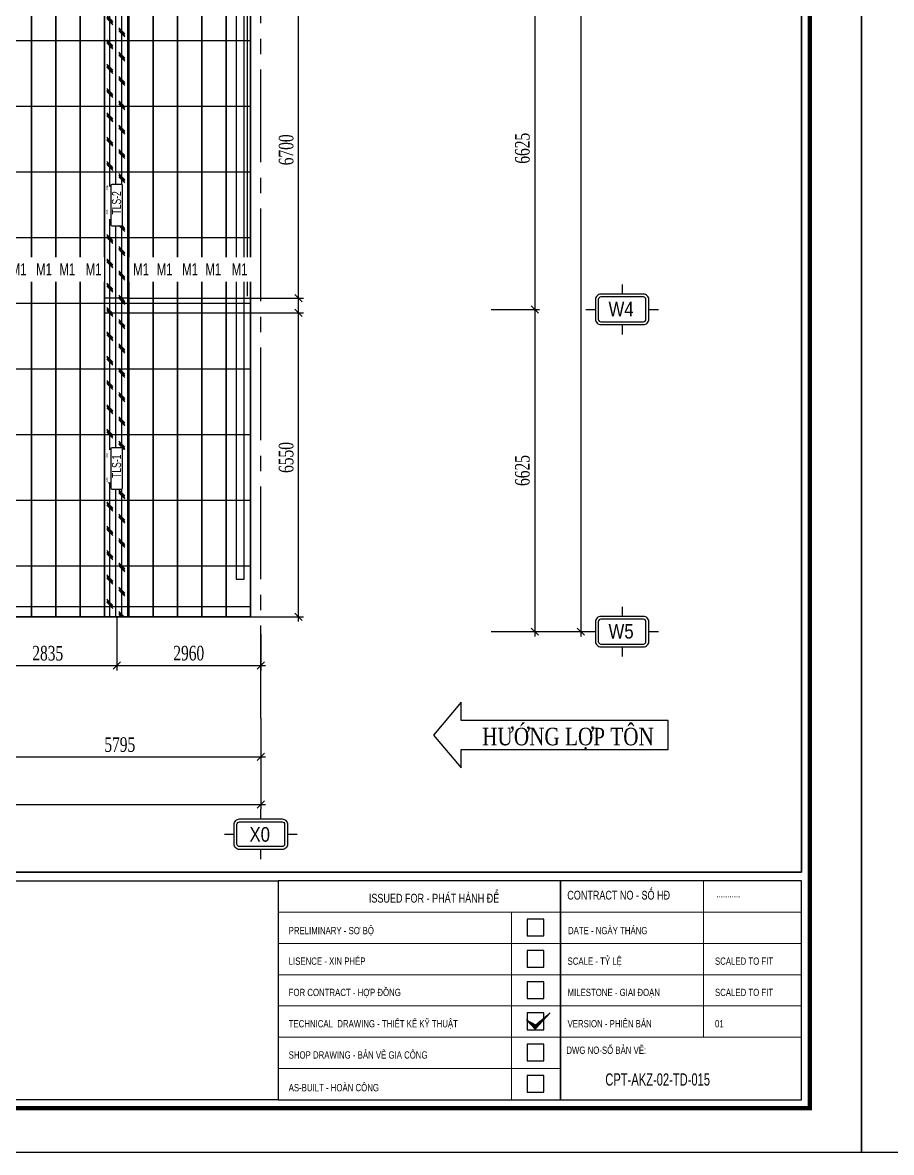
# Model space of a CAD drawing. Header units: inches. Extents: x 315041 to 662841, y -45540 to -35018.
# Drawn here: x 332407.1 to 332585.6, y -36581.1 to -36348.9 of the extents above; entities that cross this region are included whole.
import ezdxf
from ezdxf.enums import TextEntityAlignment as Align

# ---------------------------------------------------------------- set-up
doc = ezdxf.new("R2010")
doc.units = ezdxf.units.IN
doc.header["$MEASUREMENT"] = 0
doc.linetypes.add('CENTER2', pattern=[28.575, 19.05, -3.175, 3.175, -3.175])
for name, color, linetype in [('2', 2, 'Continuous'), ('3', 3, 'Continuous'), ('6', 6, 'Continuous'), ('7', 7, 'Continuous'), ('8', 8, 'Continuous'), ('BAO KHUNG', 31, 'Continuous'), ('CAUTAO', 7, 'Continuous'), ('Fast RSQ_A2 Frame$0$Khung ten', 4, 'Continuous'), ('flashing', 6, 'Continuous'), ('ROOFING', 4, 'Continuous')]:
    doc.layers.add(name, color=color, linetype=linetype)
doc.layers.add('Cover text', color=7, linetype='Continuous', true_color=0x52370f)
for name, color, linetype, lineweight in [('DETAIL$0$S-Dim', 8, 'Continuous', 20), ('DETAIL$0$S-Hatch', 8, 'Continuous', 13), ('S-Hatch', 8, 'Continuous', 9)]:
    doc.layers.add(name, color=color, linetype=linetype, lineweight=lineweight)
doc.styles.add('hx2', font='VHARIALN.TTF')
doc.styles.add('ST1', font='times.ttf', dxfattribs={"width": 0.7})
doc.styles.add('ST1H', font='vnshxh.shx', dxfattribs={"width": 0.7})
doc.styles.get("Standard").update_dxf_attribs({"font": 'VHARIALN.TTF'})
doc.styles.add('style2', font='VHAVANI.TTF')
doc.styles.add('TIEU DE', font='VHARIALN.TTF', dxfattribs={"width": 0.8})
doc.styles.add('vntimeh.shx', font='vntimeh.shx', dxfattribs={"width": 0.8, "bigfont": 'bigfont.shx'})
doc.dimstyles.new('100', dxfattribs={"dimtxt": 3, "dimasz": 1.5, "dimexe": 1, "dimexo": 0, "dimgap": 1, "dimtad": 1, "dimdec": 0, "dimlfac": 100, "dimzin": 0, "dimdsep": 46, "dimtxsty": 'ST1', "dimblk": 'OBLIQUE', "dimcen": 1, "dimdle": 1, "dimclrd": 8, "dimclre": 8, "dimclrt": 3, "dimadec": 0, "dimazin": 0, "dimtfac": 1, "dimtdec": 0, "dimtix": 1, "dimtmove": 1, "dimatfit": 3, "dimfxl": 0, "dimtfill": 1, "dimtolj": 1, "dimtzin": 0, "dimlwd": -1, "dimlwe": -1, "dimarcsym": 1})
pattern_1 = [(270, (0, -72683.0445), (-1.25, -8e-17), []), (135, (0.625, -72683.6695), (2.499999996, 2.499999996), [1.76776696, -1.76776696]), (135, (0.625, -72683.982), (2.499999996, 2.499999996), [1.76776696, -1.76776696]), (135, (0.625, -72684.2945), (2.499999996, 2.499999996), [1.76776696, -1.76776696])]

# ---------------------------------------------------------------- blocks, each defined once
blk = doc.blocks.new('DETAIL$0$MARK')
at = {"layer": 'DETAIL$0$S-Hatch', "linetype": 'Continuous'}
h = blk.add_hatch(dxfattribs=at)
h.set_pattern_fill('ANSI31', color=256, scale=50, style=0)
h.paths.add_polyline_path([(1667849.6, -1156933.2), (1667909.3, -1156997), (1668012, -1156885.1), (1667913.5, -1156966.7)])
at = {"layer": 'DETAIL$0$S-Dim', "linetype": 'Continuous'}
blk.add_lwpolyline([(1667849.6, -1156933.2), (1667909.3, -1156997), (1668012, -1156885.1), (1667913.5, -1156966.7), (1667849.6, -1156933.2)], dxfattribs=at)
blk = doc.blocks.new('A$C75D82031')
at = {"layer": '2', "color": 157, "linetype": 'Continuous'}
blk.add_lwpolyline([(0, 420), (594, 420), (594, 0), (0, 0)], close=True, dxfattribs=at)
at = {"layer": '7', "color": 147, "linetype": 'Continuous'}
blk.add_lwpolyline([(12.33, 57.61), (581.67, 57.61), (581.67, 409.19), (12.33, 409.19)], close=True, dxfattribs=at)
at = {"layer": 'BAO KHUNG', "color": 167, "linetype": 'Continuous', "const_width": 0.871}
blk.add_lwpolyline([(10.59, 9.07), (583.41, 9.07), (583.41, 410.93), (10.59, 410.93)], close=True, dxfattribs=at)
at = {"layer": 'BAO KHUNG', "color": 7}
for points in [[(211.89, 55.81), (474.14, 55.81), (474.14, 10.81), (211.89, 10.81)], [(474.14, 10.81), (532.16, 10.81), (532.16, 55.81), (474.14, 55.81)], [(532.16, 10.81), (581.67, 10.81), (581.67, 55.81), (532.16, 55.81)]]:
    blk.add_lwpolyline(points, close=True, dxfattribs=at)
at = {"layer": 'Fast RSQ_A2 Frame$0$Khung ten', "color": 7, "ltscale": 1000}
for points in [[(525.34, 44.51), (528.78, 44.51), (528.78, 47.96), (525.34, 47.96)], [(525.34, 38.09), (528.78, 38.09), (528.78, 41.53), (525.34, 41.53)], [(525.34, 31.66), (528.78, 31.66), (528.78, 35.1), (525.34, 35.1)], [(525.34, 25.23), (528.78, 25.23), (528.78, 28.67), (525.34, 28.67)], [(525.34, 18.8), (528.78, 18.8), (528.78, 22.24), (525.34, 22.24)], [(525.34, 12.37), (528.78, 12.37), (528.78, 15.81), (525.34, 15.81)]]:
    blk.add_lwpolyline(points, close=True, dxfattribs=at)
at = {"layer": 'S-Hatch'}
for p, q in [((561.54, 55.81), (561.54, 23.67)), ((474.14, 49.38), (532.16, 49.38)), ((522.13, 10.81), (522.13, 49.38)), ((532.16, 49.38), (581.67, 49.38)), ((474.14, 42.95), (532.16, 42.95)), ((532.16, 42.95), (581.67, 42.95)), ((474.14, 36.52), (532.16, 36.52)), ((532.16, 36.52), (581.67, 36.52)), ((474.14, 30.1), (532.16, 30.1)), ((532.16, 30.1), (581.67, 30.1)), ((474.14, 23.67), (532.16, 23.67)), ((532.16, 23.67), (581.67, 23.67)), ((474.14, 17.24), (532.16, 17.24))]:
    blk.add_line(p, q, dxfattribs=at)
at = {"layer": 'DETAIL$0$S-Dim', "linetype": 'Continuous', "xscale": 0.02999999996973202, "yscale": 0.02999999996973202, "zscale": 0.02999999996973202}
blk.add_blockref('DETAIL$0$MARK', (-49510.32, 34735.23), dxfattribs=at)
at = {"layer": 'BAO KHUNG', "color": 7, "linetype": 'Continuous', "width": 0.9}
blk.add_text('ISSUED FOR - PHÁT HÀNH ĐỂ ', height=1.8, dxfattribs=at).set_placement((506.46, 51.36), align=Align.CENTER)
blk.add_text('CONTRACT NO - Sè H§', height=1.8, dxfattribs=at).set_placement((533.57, 51.98))
at = {"layer": 'BAO KHUNG', "color": 109, "linetype": 'Continuous', "style": 'style2', "width": 0.8}
blk.add_text('...........', height=1.5, dxfattribs=at).set_placement((564.21, 52.44))
at = {"layer": 'Cover text', "linetype": 'Continuous', "style": 'style2', "width": 0.8}
for s, p in [('PRELIMINARY - S¥ Bé', (476.33, 44.85)), ('date - NGµY TH¸NG', (533.72, 44.85)), ('LISENCE - XIN PHÐP', (476.33, 38.57)), ('scale - tû lÖ', (533.63, 38.57)), ('scaled to fit', (563.92, 38.57)), ('FOR CONTRACT - HîP §åNG', (476.33, 32.14)), ('MILESTONE - GIAI §O¹N', (533.63, 32.14)), ('scaled to fit', (563.92, 32.14)), ('TECHNICAL  DRAWING - THIÕT KÕ Kü THUËT', (476.33, 25.71)), ('VERSION - PHI£N B¶N', (533.63, 25.71)), ('01', (563.92, 25.71)), ('SHOP DRAWING - B¶N VÏ GIA C¤NG', (476.33, 19.28)), ('%%u%%udwg no-sè b¶n vÏ:', (533.38, 20.26)), ('AS-BUILT - HOµN C¤NG', (476.33, 12.56))]:
    blk.add_text(s, height=1.5, dxfattribs=at).set_placement(p)
blk = doc.blocks.new('TENTRUC')
at = {"layer": '7'}
for p, q in [((0, 8.27), (0, 10.26)), ((-7.48, 5.13), (-5.48, 5.13)), ((5.48, 5.13), (7.48, 5.13)), ((0, 0), (0, 2))]:
    blk.add_line(p, q, dxfattribs=at)
blk.add_lwpolyline([(-4.36, 8.27), (4.36, 8.27, -0.414214), (5.48, 7.14), (5.48, 3.12, -0.414214), (4.36, 2), (-4.36, 2, -0.414214), (-5.48, 3.12), (-5.48, 7.14, -0.414214)], format="xyb", close=True, dxfattribs=at)
at = {"layer": '8', "ltscale": 15}
blk.add_lwpolyline([(-4.36, 7.68), (4.36, 7.68, -0.414214), (4.9, 7.14), (4.9, 3.12, -0.414214), (4.36, 2.58), (-4.36, 2.58, -0.414214), (-4.9, 3.12), (-4.9, 7.14, -0.414214)], format="xyb", close=True, dxfattribs=at)
at = {"layer": '3', "style": 'hx2'}
blk.add_attdef('TR', text='', height=2.9, dxfattribs=at).set_placement((-0.16, 3.83), align=Align.CENTER)
blk = doc.blocks.new('_Oblique')
at = {"color": 0, "linetype": 'ByBlock', "lineweight": -2}
blk.add_line((-0.5, -0.5), (0.5, 0.5), dxfattribs=at)
blk = doc.blocks.new('*D803')
at = {"color": 8, "linetype": 'Continuous', "transparency": 16777216}
for p, q in [((332328.23, -37750.22), (332328.23, -37759.18)), ((332386.18, -37750.22), (332386.18, -37759.18)), ((332327.23, -37758.18), (332387.18, -37758.18))]:
    blk.add_line(p, q, dxfattribs=at)
at = {"layer": 'Defpoints', "color": 0, "transparency": 16777216}
for p in [(332328.23, -37750.22), (332386.18, -37750.22), (332386.18, -37758.18)]:
    blk.add_point(p, dxfattribs=at)
at = {"color": 8, "transparency": 16777216, "xscale": 1.5, "yscale": 1.5, "zscale": 1.5, "rotation": 180}
blk.add_blockref('_Oblique', (332328.23, -37758.18), dxfattribs=at)
at = {"color": 8, "transparency": 16777216, "xscale": 1.5, "yscale": 1.5, "zscale": 1.5}
blk.add_blockref('_Oblique', (332386.18, -37758.18), dxfattribs=at)
at = {"color": 3, "transparency": 16777216, "insert": (332357.21, -37755.65), "char_height": 3, "attachment_point": 5, "style": 'ST1', "bg_fill": 3, "box_fill_scale": 1.25, "bg_fill_color": 256, "bg_fill_true_color": 13158600, "bg_fill_transparency": 0}
blk.add_mtext('\\A1;5795', dxfattribs=at)
blk = doc.blocks.new('*D804')
at = {"color": 8, "linetype": 'Continuous', "transparency": 16777216}
for p, q in [((332017.68, -37750.22), (332017.68, -37768.93)), ((332386.18, -37750.22), (332386.18, -37768.93)), ((332016.68, -37767.93), (332387.18, -37767.93))]:
    blk.add_line(p, q, dxfattribs=at)
at = {"layer": 'Defpoints', "color": 0, "transparency": 16777216}
for p in [(332017.68, -37750.22), (332386.18, -37750.22), (332386.18, -37767.93)]:
    blk.add_point(p, dxfattribs=at)
at = {"color": 8, "transparency": 16777216, "xscale": 1.5, "yscale": 1.5, "zscale": 1.5, "rotation": 180}
blk.add_blockref('_Oblique', (332017.68, -37767.93), dxfattribs=at)
at = {"color": 8, "transparency": 16777216, "xscale": 1.5, "yscale": 1.5, "zscale": 1.5}
blk.add_blockref('_Oblique', (332386.18, -37767.93), dxfattribs=at)
at = {"color": 3, "transparency": 16777216, "insert": (332201.93, -37765.4), "char_height": 3, "attachment_point": 5, "style": 'ST1', "bg_fill": 3, "box_fill_scale": 1.25, "bg_fill_color": 256, "bg_fill_true_color": 13158600, "bg_fill_transparency": 0}
blk.add_mtext('\\A1;36850', dxfattribs=at)
blk = doc.blocks.new('*D807')
at = {"color": 8, "linetype": 'Continuous', "transparency": 16777216}
for p, q in [((332442.46, -37598.92), (332442.46, -37667.17)), ((332433.53, -37599.92), (332443.46, -37599.92)), ((332433.53, -37666.17), (332443.46, -37666.17))]:
    blk.add_line(p, q, dxfattribs=at)
at = {"layer": 'Defpoints', "color": 0, "transparency": 16777216}
for p in [(332433.53, -37599.92), (332433.53, -37666.17), (332442.46, -37666.17)]:
    blk.add_point(p, dxfattribs=at)
at = {"color": 8, "transparency": 16777216, "xscale": 1.5, "yscale": 1.5, "zscale": 1.5}
for p, rotation in [((332442.46, -37599.92), 90), ((332442.46, -37666.17), 270)]:
    blk.add_blockref('_Oblique', p, dxfattribs=dict(at, rotation=rotation))
at = {"color": 3, "transparency": 16777216, "insert": (332439.94, -37633.04), "char_height": 3, "attachment_point": 5, "rotation": 90, "style": 'ST1', "bg_fill": 3, "box_fill_scale": 1.25, "bg_fill_color": 256, "bg_fill_true_color": 13158600, "bg_fill_transparency": 1308716}
blk.add_mtext('\\A1;6625', dxfattribs=at)
blk = doc.blocks.new('*D808')
at = {"color": 8, "linetype": 'Continuous', "transparency": 16777216}
for p, q in [((332433.53, -37666.17), (332443.46, -37666.17)), ((332442.46, -37665.17), (332442.46, -37733.42)), ((332433.53, -37732.42), (332443.46, -37732.42))]:
    blk.add_line(p, q, dxfattribs=at)
at = {"layer": 'Defpoints', "color": 0, "transparency": 16777216}
for p in [(332433.53, -37666.17), (332433.53, -37732.42), (332442.46, -37732.42)]:
    blk.add_point(p, dxfattribs=at)
at = {"color": 8, "transparency": 16777216, "xscale": 1.5, "yscale": 1.5, "zscale": 1.5}
for p, rotation in [((332442.46, -37666.17), 90), ((332442.46, -37732.42), 270)]:
    blk.add_blockref('_Oblique', p, dxfattribs=dict(at, rotation=rotation))
at = {"color": 3, "transparency": 16777216, "insert": (332439.94, -37699.29), "char_height": 3, "attachment_point": 5, "rotation": 90, "style": 'ST1', "bg_fill": 3, "box_fill_scale": 1.25, "bg_fill_color": 256, "bg_fill_true_color": 13158600, "bg_fill_transparency": 6881364}
blk.add_mtext('\\A1;6625', dxfattribs=at)
blk = doc.blocks.new('*D809')
at = {"color": 8, "linetype": 'Continuous', "transparency": 16777216}
for p, q in [((332451.95, -37466.37), (332451.95, -37733.42)), ((332433.6, -37467.37), (332452.95, -37467.37)), ((332433.6, -37732.42), (332452.95, -37732.42))]:
    blk.add_line(p, q, dxfattribs=at)
at = {"layer": 'Defpoints', "color": 0, "transparency": 16777216}
for p in [(332433.6, -37467.37), (332433.6, -37732.42), (332451.95, -37732.42)]:
    blk.add_point(p, dxfattribs=at)
at = {"color": 8, "transparency": 16777216, "xscale": 1.5, "yscale": 1.5, "zscale": 1.5}
for p, rotation in [((332451.95, -37467.37), 90), ((332451.95, -37732.42), 270)]:
    blk.add_blockref('_Oblique', p, dxfattribs=dict(at, rotation=rotation))
at = {"color": 3, "transparency": 16777216, "insert": (332449.42, -37599.89), "char_height": 3, "attachment_point": 5, "rotation": 90, "style": 'ST1', "bg_fill": 3, "box_fill_scale": 1.25, "bg_fill_color": 256, "bg_fill_true_color": 13158600, "bg_fill_transparency": 0}
blk.add_mtext('\\A1;26505', dxfattribs=at)
blk = doc.blocks.new('*D834')
at = {"color": 8, "linetype": 'Continuous', "transparency": 16777216}
for p, q in [((332426.44, -36471.02), (332426.44, -36482.04)), ((332398.09, -36475), (332398.09, -36482.04)), ((332397.09, -36481.04), (332427.44, -36481.04))]:
    blk.add_line(p, q, dxfattribs=at)
at = {"layer": 'Defpoints', "color": 0, "transparency": 16777216}
for p in [(332426.44, -36471.02), (332398.09, -36475), (332426.44, -36481.04)]:
    blk.add_point(p, dxfattribs=at)
at = {"color": 8, "transparency": 16777216, "xscale": 1.5, "yscale": 1.5, "zscale": 1.5, "rotation": 180}
blk.add_blockref('_Oblique', (332398.09, -36481.04), dxfattribs=at)
at = {"color": 8, "transparency": 16777216, "xscale": 1.5, "yscale": 1.5, "zscale": 1.5}
blk.add_blockref('_Oblique', (332426.44, -36481.04), dxfattribs=at)
at = {"color": 3, "transparency": 16777216, "insert": (332412.27, -36478.52), "char_height": 3, "attachment_point": 5, "style": 'ST1', "bg_fill": 3, "box_fill_scale": 1.25, "bg_fill_color": 256, "bg_fill_true_color": 13158600, "bg_fill_transparency": 6881396}
blk.add_mtext('\\A1;2835', dxfattribs=at)
blk = doc.blocks.new('*D835')
at = {"color": 8, "linetype": 'Continuous', "transparency": 16777216}
for p, q in [((332426.44, -36471.02), (332426.44, -36482.04)), ((332456.04, -36474.54), (332456.04, -36482.04)), ((332425.44, -36481.04), (332457.04, -36481.04))]:
    blk.add_line(p, q, dxfattribs=at)
at = {"layer": 'Defpoints', "color": 0, "transparency": 16777216}
for p in [(332426.44, -36471.02), (332456.04, -36474.54), (332456.04, -36481.04)]:
    blk.add_point(p, dxfattribs=at)
at = {"color": 8, "transparency": 16777216, "xscale": 1.5, "yscale": 1.5, "zscale": 1.5, "rotation": 180}
blk.add_blockref('_Oblique', (332426.44, -36481.04), dxfattribs=at)
at = {"color": 8, "transparency": 16777216, "xscale": 1.5, "yscale": 1.5, "zscale": 1.5}
blk.add_blockref('_Oblique', (332456.04, -36481.04), dxfattribs=at)
at = {"color": 3, "transparency": 16777216, "insert": (332441.24, -36478.51), "char_height": 3, "attachment_point": 5, "style": 'ST1', "bg_fill": 3, "box_fill_scale": 1.25, "bg_fill_color": 256, "bg_fill_true_color": 13158600, "bg_fill_transparency": 1019152}
blk.add_mtext('\\A1;2960', dxfattribs=at)
blk = doc.blocks.new('*D1207')
at = {"color": 8, "linetype": 'Continuous', "transparency": 16777216}
for p, q in [((332428.94, -36405.52), (332464.79, -36405.52)), ((332463.79, -36472.02), (332463.79, -36404.52)), ((332428.94, -36471.02), (332464.79, -36471.02))]:
    blk.add_line(p, q, dxfattribs=at)
at = {"layer": 'Defpoints', "color": 0, "transparency": 16777216}
for p in [(332428.94, -36405.52), (332463.79, -36405.52), (332428.94, -36471.02)]:
    blk.add_point(p, dxfattribs=at)
at = {"color": 8, "transparency": 16777216, "xscale": 1.5, "yscale": 1.5, "zscale": 1.5}
for p, rotation in [((332463.79, -36405.52), 90), ((332463.79, -36471.02), 270)]:
    blk.add_blockref('_Oblique', p, dxfattribs=dict(at, rotation=rotation))
at = {"color": 52, "transparency": 16777216, "insert": (332461.26, -36438.27), "char_height": 3, "attachment_point": 5, "rotation": 90, "style": 'ST1', "bg_fill": 3, "box_fill_scale": 1.25, "bg_fill_color": 256, "bg_fill_true_color": 13158600, "bg_fill_transparency": 3769156}
blk.add_mtext('\\A1;6550', dxfattribs=at)
blk = doc.blocks.new('*D1208')
at = {"color": 8, "linetype": 'Continuous', "transparency": 16777216}
for p, q in [((332463.79, -36409.52), (332463.79, -36340.52)), ((332428.94, -36341.52), (332464.79, -36341.52)), ((332428.94, -36408.52), (332464.79, -36408.52))]:
    blk.add_line(p, q, dxfattribs=at)
at = {"layer": 'Defpoints', "color": 0, "transparency": 16777216}
for p in [(332428.94, -36341.52), (332463.79, -36341.52), (332428.94, -36408.52)]:
    blk.add_point(p, dxfattribs=at)
at = {"color": 8, "transparency": 16777216, "xscale": 1.5, "yscale": 1.5, "zscale": 1.5}
for p, rotation in [((332463.79, -36341.52), 90), ((332463.79, -36408.52), 270)]:
    blk.add_blockref('_Oblique', p, dxfattribs=dict(at, rotation=rotation))
at = {"color": 52, "transparency": 16777216, "insert": (332461.26, -36375.02), "char_height": 3, "attachment_point": 5, "rotation": 90, "style": 'ST1', "bg_fill": 3, "box_fill_scale": 1.25, "bg_fill_color": 256, "bg_fill_true_color": 13158600, "bg_fill_transparency": 2343004}
blk.add_mtext('\\A1;6700', dxfattribs=at)
blk = doc.blocks.new('A$C66BB428B')
at = {"color": 8}
blk.add_lwpolyline([(91.871, 149.198), (91.871, 314.498), (456.171, 314.498), (456.171, 52.5), (188.471, 52.5), (188.471, 149.198)], close=True, dxfattribs=at)
at = {"layer": '2', "color": 8}
blk.add_lwpolyline([(453.196, 60.25), (454.846, 60.25), (454.846, 303.748), (453.196, 303.748)], close=True, dxfattribs=at)
at = {"layer": '6', "color": 8}
for p, q in [((91.871, 170.998), (456.171, 170.998)), ((91.871, 157.498), (456.171, 157.498)), ((188.471, 143.998), (456.171, 143.998)), ((188.471, 130.498), (456.171, 130.498)), ((188.471, 116.998), (456.171, 116.998)), ((188.571, 103.498), (456.171, 103.498)), ((188.471, 89.998), (456.171, 89.998)), ((188.471, 76.498), (456.171, 76.498)), ((188.471, 62.998), (456.171, 62.998)), ((188.471, 54.598), (456.171, 54.598))]:
    blk.add_line(p, q, dxfattribs=at)
at = {"layer": '8', "color": 8}
blk.add_lwpolyline([(455.521, 118.398), (455.521, 179.349)], dxfattribs=at)
at = {"layer": '3'}
ref = blk.add_blockref('TENTRUC', (532.512, 120.83), dxfattribs=dict(at, xscale=-1, rotation=180))
ref.add_attrib('TR', 'w4', dxfattribs={"layer": '0', "height": 3, "style": 'hx2'}).set_placement((532.296, 114.277), align=Align.CENTER)
ref = blk.add_blockref('TENTRUC', (532.512, 54.582), dxfattribs=dict(at, xscale=-1, rotation=180))
ref.add_attrib('TR', 'w5', dxfattribs={"layer": '0', "height": 3, "style": 'hx2'}).set_placement((532.296, 48.029), align=Align.CENTER)
ref = blk.add_blockref('TENTRUC', (458.271, 2.671), dxfattribs=at)
ref.add_attrib('TR', 'x0', dxfattribs={"layer": '0', "height": 3, "style": 'hx2'}).set_placement((458.054, 6.263), align=Align.CENTER)
at = {"color": 8}
dim = blk.add_linear_dim(base=(514.548, 115.698), p1=(505.62, 181.948), p2=(505.62, 115.698), angle=90, dimstyle='100', dxfattribs=at)
dim.commit()
dim.dimension.update_dxf_attribs({"geometry": '*D807', "text_midpoint": (512.022, 148.823), "insert": (-331927.914, 37781.865)})
dim = blk.add_linear_dim(base=(458.271, 23.681), p1=(400.321, 31.648), p2=(458.271, 31.648), dimstyle='100', dxfattribs=at)
dim.commit()
dim.dimension.update_dxf_attribs({"geometry": '*D803', "text_midpoint": (429.296, 26.211), "insert": (-331927.914, 37781.865)})
dim = blk.add_linear_dim(base=(514.548, 49.45), p1=(505.62, 115.698), p2=(505.62, 49.45), angle=90, dimstyle='100', dxfattribs=at)
dim.commit()
dim.dimension.update_dxf_attribs({"geometry": '*D808', "text_midpoint": (512.022, 82.574), "insert": (-331927.914, 37781.865)})
dim = blk.add_linear_dim(base=(458.271, 13.936), p1=(89.77, 31.648), p2=(458.271, 31.648), dimstyle='100', dxfattribs=at)
dim.commit()
dim.dimension.update_dxf_attribs({"geometry": '*D804', "text_midpoint": (274.021, 16.462), "insert": (-331927.914, 37781.865)})
dim = blk.add_linear_dim(base=(524.034, 49.45), p1=(505.685, 314.498), p2=(505.685, 49.45), angle=90, dimstyle='100', dxfattribs=at)
dim.commit()
dim.dimension.update_dxf_attribs({"geometry": '*D809', "text_midpoint": (521.508, 181.974), "insert": (-331927.914, 37781.865)})
blk.add_lwpolyline([(0, 351.58), (569.338, 351.58), (569.338, 0), (0, 0)], close=True, dxfattribs=at)

msp = doc.modelspace()

# ---------------------------------------------------------------- block references
at = {"color": 1}
msp.add_blockref('A$C75D82031', (332579.4423, -36581.1298), dxfattribs=at)
at = {"color": 9}
msp.add_blockref('A$C66BB428B', (331997.7735, -36523.5197), dxfattribs=at)

# ---------------------------------------------------------------- texts
at = {"color": 3, "ltscale": 0.5, "style": 'TIEU DE', "width": 0.8}
msp.add_attdef('CPT-AKZ-02-TD-015', text='KC-01', height=2.5, dxfattribs=at).set_placement((332537.5855, -36566.1401), align=Align.MIDDLE_CENTER)

# ---------------------------------------------------------------- next in the draw order: linework, layer by layer
at = {"color": 8, "linetype": 'CENTER2'}
msp.add_line((332456.0442, -36491.872), (332456.0442, -36201.7809), dxfattribs=at)
at = {"layer": 'CAUTAO', "color": 3}
msp.add_lwpolyline([(332491.5265, -36495.3327), (332497.2392, -36502.0827), (332497.2392, -36498.3327), (332539.7492, -36498.3327), (332539.7492, -36492.3327), (332497.2392, -36492.3327), (332497.2392, -36488.6017), (332491.5265, -36495.3327)], dxfattribs=at)
at = {"layer": 'flashing'}
for points in [[(332403.9444, -36471.0222), (332408.9444, -36471.0222), (332408.9444, -36341.5222), (332403.9444, -36341.5222)], [(332408.9444, -36471.0222), (332413.9444, -36471.0222), (332413.9444, -36341.5222), (332408.9444, -36341.5222)], [(332413.9444, -36471.0222), (332418.9444, -36471.0222), (332418.9444, -36341.5222), (332413.9444, -36341.5222)], [(332418.9444, -36471.0222), (332423.9444, -36471.0222), (332423.9444, -36341.5222), (332418.9444, -36341.5222)], [(332428.9444, -36471.0222), (332433.9444, -36471.0222), (332433.9444, -36341.5222), (332428.9444, -36341.5222)], [(332433.9444, -36471.0222), (332438.9444, -36471.0222), (332438.9444, -36341.5222), (332433.9444, -36341.5222)], [(332438.9444, -36471.0222), (332443.9444, -36471.0222), (332443.9444, -36341.5222), (332438.9444, -36341.5222)], [(332443.9444, -36471.0222), (332448.9444, -36471.0222), (332448.9444, -36341.5222), (332443.9444, -36341.5222)], [(332448.9444, -36471.0222), (332453.9444, -36471.0222), (332453.9444, -36341.5222), (332448.9444, -36341.5222)]]:
    msp.add_lwpolyline(points, close=True, dxfattribs=at)

# ---------------------------------------------------------------- next in the draw order: block references
at = {"color": 1}
msp.add_blockref('A$C75D82031', (331985.4423, -36581.1298), dxfattribs=at)

# ---------------------------------------------------------------- next in the draw order: texts
at = {"layer": 'CAUTAO', "color": 3, "insert": (332519.1565, -36496.0926), "char_height": 3.6, "attachment_point": 5, "style": 'vntimeh.shx'}
msp.add_mtext('\\A1;H¦íNG LîP T¤N', dxfattribs=at)

# ---------------------------------------------------------------- next in the draw order: texts
at = {"layer": 'flashing', "char_height": 2.5, "attachment_point": 5, "style": 'ST1H', "bg_fill": 2}
for insert in [(332416.2871, -36399.5938), (332446.2871, -36399.5938)]:
    msp.add_mtext('\\A1;m1', dxfattribs=dict(at, insert=insert))

# ---------------------------------------------------------------- next in the draw order: dimensions: what is measured, and where the dimension line sits
at = {"color": 9}
dim = msp.add_linear_dim(base=(332426.4444, -36481.0438), p1=(332398.0942, -36475.0001), p2=(332426.4444, -36471.0222), dimstyle='100', dxfattribs=at)
dim.commit()
dim.dimension.update_dxf_attribs({"geometry": '*D834', "text_midpoint": (332412.2693, -36478.5178)})

# ---------------------------------------------------------------- next in the draw order: texts
at = {"layer": 'flashing', "char_height": 2.5, "attachment_point": 5, "style": 'ST1H', "bg_fill": 2}
for insert in [(332411.5101, -36399.5938), (332421.6949, -36399.5938), (332441.5101, -36399.5938), (332451.6949, -36399.5938)]:
    msp.add_mtext('\\A1;m1', dxfattribs=dict(at, insert=insert))

# ---------------------------------------------------------------- next in the draw order: dimensions: what is measured, and where the dimension line sits
at = {"color": 9}
dim = msp.add_linear_dim(base=(332456.0442, -36481.0438), p1=(332426.4444, -36471.0222), p2=(332456.0442, -36474.5412), dimstyle='100', dxfattribs=at)
dim.commit()
dim.dimension.update_dxf_attribs({"geometry": '*D835', "text_midpoint": (332441.2443, -36478.5135)})

# ---------------------------------------------------------------- next in the draw order: hatches: boundary and pattern name
at = {"layer": 'ROOFING', "true_color": 0xcae01f}
h = msp.add_hatch(dxfattribs=at)
h.set_pattern_fill('CORK', color=52, scale=10, angle=90, style=0)
h.set_pattern_definition(pattern_1)
h.paths.add_polyline_path([(332423.9444, -36471.0222), (332428.9444, -36471.0222), (332428.9444, -36405.5222), (332423.9444, -36405.5222)])
h.paths.add_polyline_path([(332425.2556, -36444.5981, 0.41421356), (332425.4431, -36444.7856), (332427.4068, -36444.7856, 0.41421356), (332427.5943, -36444.5981), (332427.5943, -36436.4617, 0.41421356), (332427.4068, -36436.2742), (332425.4431, -36436.2742, 0.41421356), (332425.2556, -36436.4617)], flags=16)

# ---------------------------------------------------------------- next in the draw order: linework, layer by layer
at = {"layer": 'ROOFING', "color": 52, "true_color": 0xcae01f}
msp.add_lwpolyline([(332423.9444, -36471.0222), (332428.9444, -36471.0222), (332428.9444, -36405.5222), (332423.9444, -36405.5222)], close=True, dxfattribs=at)

# ---------------------------------------------------------------- next in the draw order: texts
at = {"layer": 'flashing', "char_height": 2.5, "attachment_point": 5, "style": 'ST1H', "bg_fill": 2}
for insert in [(332406.2893, -36399.5938), (332436.2893, -36399.5938)]:
    msp.add_mtext('\\A1;m1', dxfattribs=dict(at, insert=insert))

# ---------------------------------------------------------------- next in the draw order: texts
at = {"layer": 'flashing', "insert": (332431.4431, -36399.5938), "char_height": 2.5, "attachment_point": 5, "style": 'ST1H', "bg_fill": 2}
msp.add_mtext('\\A1;m1', dxfattribs=at)
at = {"layer": 'ROOFING', "color": 1, "true_color": 0xfb040c, "insert": (332426.4099, -36440.0679), "char_height": 1.875, "attachment_point": 5, "rotation": 90, "style": 'ST1H', "bg_fill": 2}
msp.add_mtext('\\A1;tls-1', dxfattribs=at)

# ---------------------------------------------------------------- next in the draw order: linework, layer by layer
at = {"layer": 'ROOFING', "color": 1, "true_color": 0xfb040c}
msp.add_lwpolyline([(332425.2556, -36436.4617), (332425.2556, -36444.5981, 0.41421356), (332425.4431, -36444.7856), (332427.4068, -36444.7856, 0.41421356), (332427.5943, -36444.5981), (332427.5943, -36436.4617, 0.41421356), (332427.4068, -36436.2742), (332425.4431, -36436.2742, 0.41421356)], format="xyb", close=True, dxfattribs=at)

# ---------------------------------------------------------------- next in the draw order: dimensions: what is measured, and where the dimension line sits
at = {"color": 9}
dim = msp.add_linear_dim(base=(332463.7853, -36405.5222), p1=(332428.9444, -36471.0222), p2=(332428.9444, -36405.5222), angle=270, dimstyle='100', override={"dimclrt": 52}, dxfattribs=at)
dim.commit()
dim.dimension.update_dxf_attribs({"geometry": '*D1207', "text_midpoint": (332461.2593, -36438.2722)})

# ---------------------------------------------------------------- next in the draw order: hatches: boundary and pattern name
at = {"layer": 'ROOFING', "true_color": 0xcae01f}
h = msp.add_hatch(dxfattribs=at)
h.set_pattern_fill('CORK', color=52, scale=10, angle=90, style=0)
h.set_pattern_definition(pattern_1)
h.paths.add_polyline_path([(332423.9444, -36408.5222), (332428.9444, -36408.5222), (332428.9444, -36341.5222), (332423.9444, -36341.5222)])
h.paths.add_polyline_path([(332425.2556, -36390.4524, 0.41421356), (332425.4431, -36390.6399), (332427.4068, -36390.6399, 0.41421356), (332427.5943, -36390.4524), (332427.5943, -36382.316, 0.41421356), (332427.4068, -36382.1285), (332425.4431, -36382.1285, 0.41421356), (332425.2556, -36382.316)], flags=16)

# ---------------------------------------------------------------- next in the draw order: linework, layer by layer
at = {"layer": 'ROOFING', "color": 52, "true_color": 0xcae01f}
msp.add_lwpolyline([(332423.9444, -36408.5222), (332428.9444, -36408.5222), (332428.9444, -36341.5222), (332423.9444, -36341.5222)], close=True, dxfattribs=at)

# ---------------------------------------------------------------- next in the draw order: dimensions: what is measured, and where the dimension line sits
at = {"color": 9}
dim = msp.add_linear_dim(base=(332463.7853, -36341.5222), p1=(332428.9444, -36408.5222), p2=(332428.9444, -36341.5222), angle=270, dimstyle='100', override={"dimclrt": 52}, dxfattribs=at)
dim.commit()
dim.dimension.update_dxf_attribs({"geometry": '*D1208', "text_midpoint": (332461.255, -36375.0222)})

# ---------------------------------------------------------------- next in the draw order: texts
at = {"layer": 'ROOFING', "color": 1, "true_color": 0xfb040c, "insert": (332426.4099, -36385.9223), "char_height": 1.875, "attachment_point": 5, "rotation": 90, "style": 'ST1H', "bg_fill": 2}
msp.add_mtext('\\A1;tls-2', dxfattribs=at)

# ---------------------------------------------------------------- next in the draw order: linework, layer by layer
at = {"layer": 'ROOFING', "color": 1, "true_color": 0xfb040c}
msp.add_lwpolyline([(332425.2556, -36382.316), (332425.2556, -36390.4524, 0.41421356), (332425.4431, -36390.6399), (332427.4068, -36390.6399, 0.41421356), (332427.5943, -36390.4524), (332427.5943, -36382.316, 0.41421356), (332427.4068, -36382.1285), (332425.4431, -36382.1285, 0.41421356)], format="xyb", close=True, dxfattribs=at)

doc.saveas('drawing.dxf')
